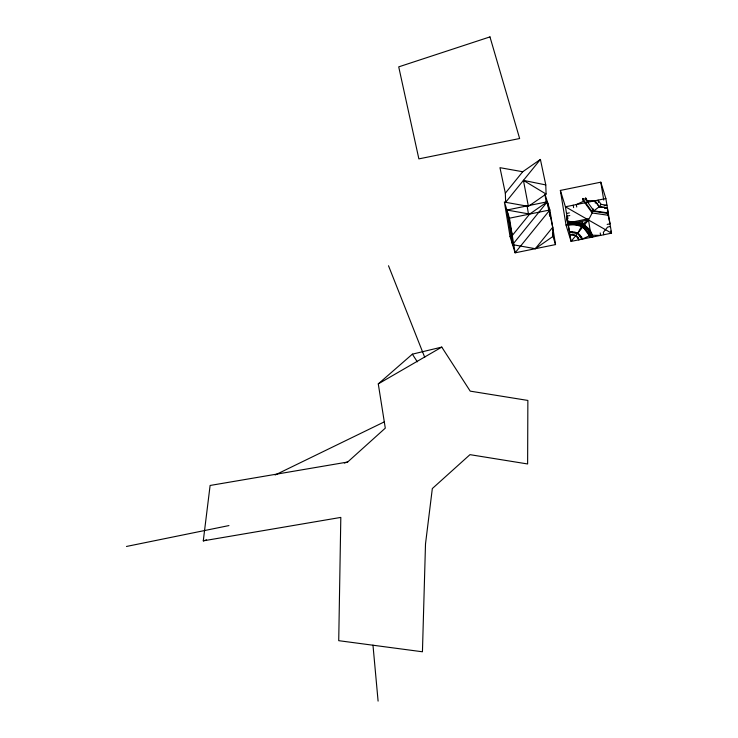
<?xml version="1.0" encoding="UTF-8"?>
<svg xmlns="http://www.w3.org/2000/svg" width="738" height="738" viewBox="0 0 738 738"><rect width="100%" height="100%" fill="white"/><g stroke="black" fill="none" stroke-linecap="round" stroke-linejoin="round"><path stroke-width="1.11" d="M203.282 540.843L210.109 485.466L347.644 462.034L385.291 428.141L378.28 383.889L412.367 354.166L441.776 347.1L470.217 391.14L527.864 400.439L527.624 463.962L469.977 454.654L432.33 488.556L425.503 543.924L422.44 651.783L338.724 640.676L340.818 517.412L203.282 540.843L206.594 539.902M560.363 190.432L565.428 206.788L571.092 241.409L611.534 233.162L605.87 198.54L600.806 182.185L560.363 190.432L566.028 225.053L571.092 241.409L588.481 219.979L592.171 212.987L591.581 211.068L583.103 199.269L585.907 198.697L588.592 202.433M588.481 219.979L568.26 224.094A20.673 17.5 -17.2 0 1 591.313 237.285L588.481 219.979L583.693 223.439L567.522 221.132L566.922 219.214L567.319 221.612L581.396 223.623L588.776 233.891L589.367 235.809L582.005 239.186L577.725 233.236L581.987 225.542L581.396 223.623L582.531 222.221M505.336 193.172L522.725 171.742L540.41 159.436L545.779 184.924L546.083 194.066L528.39 206.363L505.641 202.304L505.336 193.172L499.967 167.683L522.725 171.742M505.641 202.304L540.41 159.436M547.338 201.778L512.569 244.647L512.264 235.514L529.653 214.075L547.338 201.778L552.707 227.267L553.011 236.4L535.318 248.706L512.569 244.647L506.905 210.026L547.338 201.778L548.989 211.834M535.318 248.706L552.707 227.267M585.907 198.697L586.498 200.616L594.957 200.764L599.173 206.797L601.129 204.38L606.959 205.21L604.118 205.791M607.162 224.407L610.003 223.826L607.752 213.374L591.581 211.068L593.287 208.965L593.878 210.883L607.955 212.895L607.392 207.885L599.238 206.714L593.878 210.883L586.498 200.616M378.28 383.889L441.776 347.1M275.117 474.986L384.526 421.767M608.352 215.284L592.171 212.987L583.703 201.188L576.332 204.564L576.738 206.991M344.342 463.04L347.644 462.034M605.87 198.54L565.428 206.788L611.534 233.162L610.861 230.985M566.516 213.457L569.358 212.876M569.801 215.551L566.959 216.123L567.522 221.132M604.551 208.457L607.392 207.885L599.173 206.797M588.287 218.78L568.066 222.904A22.103 18.708 -17.2 0 1 592.715 236.999L592.171 235.237L583.693 223.439M545.151 194.694L549.875 209.961L555.539 244.582L515.106 252.83L509.432 218.199L504.368 201.843L510.041 236.474L512.283 236.012M566.028 225.053L568.278 224.601M567.319 221.612L569.57 232.073L572.402 231.492M578.481 237.387L578.878 239.822A7.961 6.743 -17.2 0 0 570.004 234.739L572.845 234.158M610.446 226.501L607.605 227.073L603.352 232.322L603.749 234.758M588.776 233.891L591.572 233.319L588.97 229.693M126.466 546.461L228.946 525.576M592.171 235.237L600.621 235.385L600.225 232.959M582.005 239.186A11.153 9.437 -17.2 0 0 569.57 232.073L577.789 233.153L582.005 239.186L581.609 236.75M567.909 223.531L581.987 225.542L589.367 235.809L589.911 237.571A19.243 16.282 -17.2 0 0 568.454 225.293M569.57 232.073L577.725 233.236M570.004 234.739L575.834 235.57L578.878 239.822M529.653 214.075L506.905 210.026L512.264 235.514M528.39 206.363L523.426 180.376L545.779 184.924M523.426 180.376L546.083 194.066M601.129 204.38L598.075 200.127L598.472 202.563M599.238 206.714L594.957 200.764L595.354 203.199M412.367 354.166L417.321 361.832M388.511 265.763L424.728 357.321M583.103 199.269L583.703 201.188M552.504 234.767L555.539 244.582M510.041 236.474L515.106 252.83L549.875 209.961L509.432 218.199L509.737 227.332M583.306 200.699L582.845 198.411A22.103 18.708 -17.2 0 0 583.537 201.114M586.064 200.099L585.64 197.839A19.243 16.282 -17.2 0 0 585.889 199.029M607.365 210.976L607.752 213.374M600.806 182.185L603.73 200.053M573.214 205.201L573.611 207.627M549.349 214.066L549.718 216.299M552.458 233.051L553.011 236.4M544.995 194.721L546.452 203.651M527.126 205.902L528.583 214.841M372.976 645.132L378.096 701.1M566.655 218.356A22.103 18.708 -17.2 0 1 568.278 218.079M489.967 36.9L398.723 66.863L418.87 158.873L519.635 138.523L489.967 36.9"/></g></svg>
